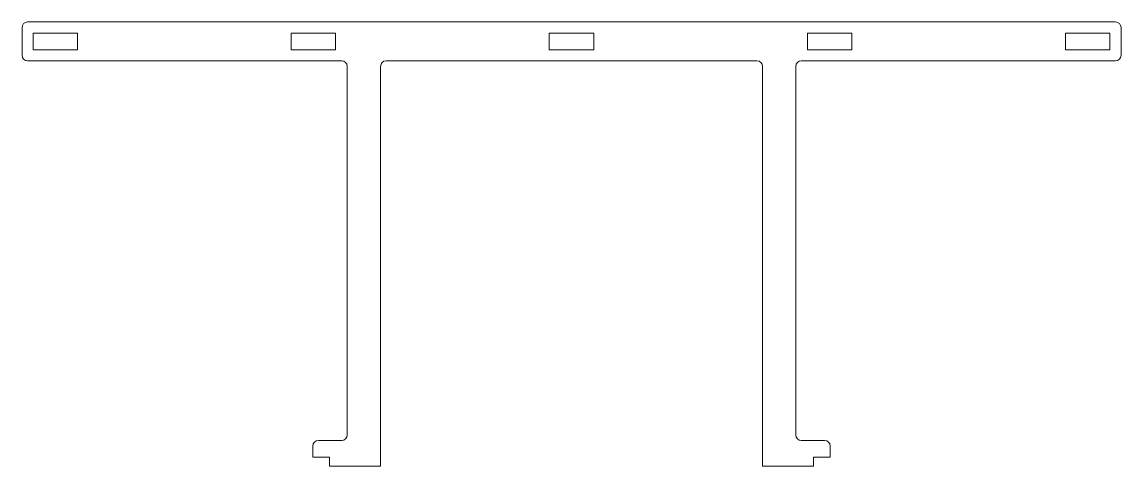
# Model space of a CAD drawing. Header units: millimetres. Extents: x 1887 to 2085, y 2262 to 2342.
import ezdxf

# ---------------------------------------------------------------- set-up
doc = ezdxf.new("R2010")
doc.units = ezdxf.units.MM
doc.layers.get('0').update_dxf_attribs({"lineweight": 20})

msp = doc.modelspace()

# ---------------------------------------------------------------- linework, layer by layer
for p, q in [((1888.5, 2342.49), (2084.5, 2342.49)), ((1887.5, 2336.49), (1887.5, 2341.49)), ((1897.5, 2340.49), (1889.5, 2340.49)), ((1889.5, 2340.49), (1889.5, 2337.49)), ((1897.5, 2338.99), (1897.5, 2340.49)), ((1897.5, 2337.49), (1897.5, 2340.49)), ((1944, 2340.49), (1936, 2340.49)), ((1936, 2340.49), (1936, 2337.49)), ((1944, 2338.99), (1944, 2340.49)), ((1990.5, 2340.49), (1982.5, 2340.49)), ((1982.5, 2340.49), (1982.5, 2337.49)), ((1990.5, 2338.99), (1990.5, 2340.49)), ((1990.5, 2337.49), (1990.5, 2340.49)), ((2037, 2340.49), (2029, 2340.49)), ((2029, 2340.49), (2029, 2337.49)), ((2037, 2338.99), (2037, 2340.49)), ((2083.5, 2340.49), (2075.5, 2340.49)), ((2075.5, 2340.49), (2075.5, 2337.49)), ((2083.5, 2338.99), (2083.5, 2340.49)), ((2085.5, 2341.49), (2085.5, 2336.49)), ((1944, 2337.49), (1944, 2338.99)), ((2037, 2338.99), (2037, 2337.49)), ((2083.5, 2337.49), (2083.5, 2340.24)), ((1889.5, 2337.49), (1897.5, 2337.49)), ((1936, 2337.49), (1944, 2337.49)), ((1982.5, 2337.49), (1990.5, 2337.49)), ((2029, 2337.49), (2037, 2337.49)), ((2075.5, 2337.49), (2083.5, 2337.49)), ((1888.5, 2335.49), (1945.1, 2335.49)), ((1946.1, 2268.09), (1946.1, 2334.49)), ((1952.1, 2334.49), (1952.1, 2262.49)), ((1953.1, 2335.49), (2019.9, 2335.49)), ((2020.9, 2334.49), (2020.9, 2262.49)), ((2026.9, 2268.09), (2026.9, 2334.49)), ((2027.9, 2335.49), (2084.5, 2335.49)), ((1939.9, 2264.09), (1939.9, 2266.09)), ((1940.9, 2267.09), (1945.1, 2267.09)), ((2032.1, 2267.09), (2027.9, 2267.09)), ((2033.1, 2264.09), (2033.1, 2266.09)), ((1942.9, 2264.09), (1939.9, 2264.09)), ((1942.9, 2262.49), (1942.9, 2264.09)), ((2030.1, 2262.49), (2030.1, 2264.09)), ((2030.1, 2264.09), (2033.1, 2264.09)), ((1952.1, 2262.49), (1942.9, 2262.49)), ((2020.9, 2262.49), (2030.1, 2262.49))]:
    msp.add_line(p, q)
for centre, start, end in [((1888.5, 2341.49), 90, 180), ((2084.5, 2341.49), 0, 90), ((1888.5, 2336.49), 180, 270), ((2084.5, 2336.49), 270, 0), ((1945.1, 2334.49), 0, 90), ((1953.1, 2334.49), 90, 180), ((2019.9, 2334.49), 0, 90), ((2027.9, 2334.49), 90, 180), ((1945.1, 2268.09), 270, 0), ((2027.9, 2268.09), 180, 270), ((1940.9, 2266.09), 90, 180), ((2032.1, 2266.09), 0, 90)]:
    msp.add_arc(centre, 1, start, end)

doc.saveas('drawing.dxf')
